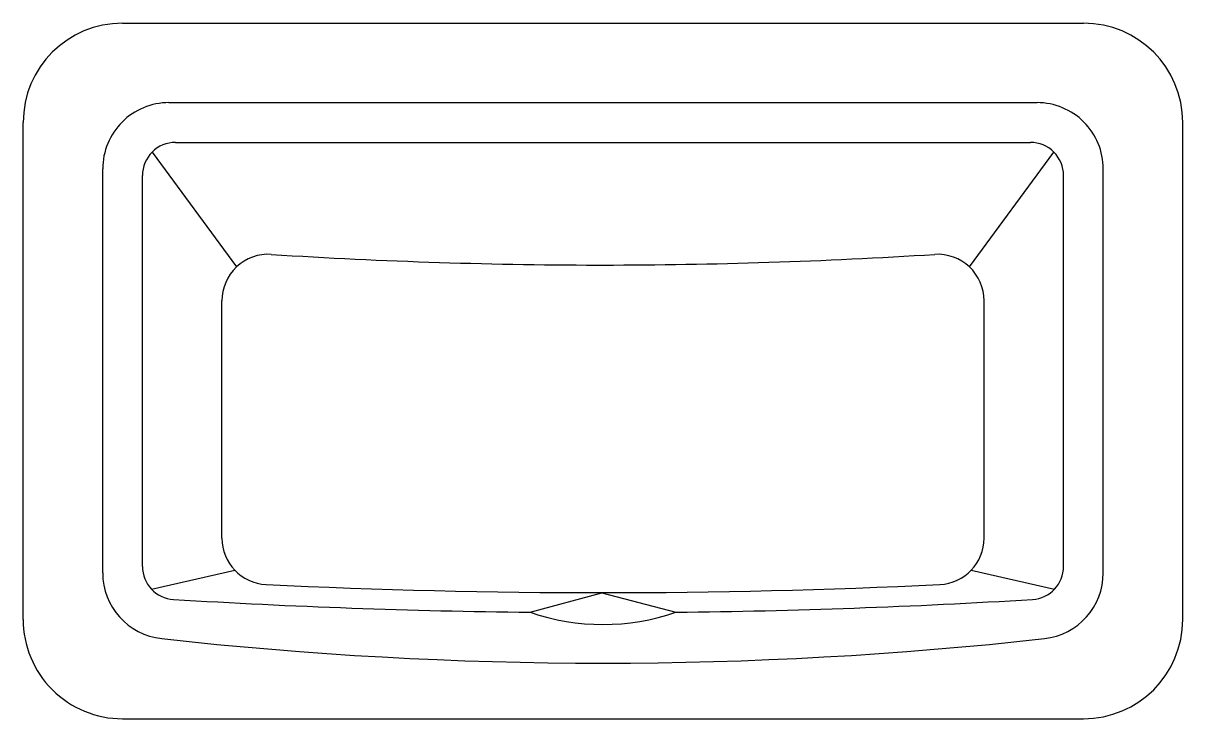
# Model space of a CAD drawing. Extents: x -709.745 to -709.57, y 608.893 to 608.998.
import ezdxf

# ---------------------------------------------------------------- set-up
doc = ezdxf.new("R2010")
doc.units = 0
doc.header["$LTSCALE"] = 0.28
doc.header["$MEASUREMENT"] = 0
doc.linetypes.add('CONTINU', pattern=[0])
doc.layers.get('0').update_dxf_attribs({"linetype": 'CONTINUOUS'})

msp = doc.modelspace()

# ---------------------------------------------------------------- linework, layer by layer
at = {"linetype": 'CONTINU'}
for points in [[(-709.73006, 608.99751, 0.414206), (-709.74506, 608.98251)], [(-709.57006, 608.98251, 0.414208), (-709.58506, 608.99751)], [(-709.72306, 608.98551, 0.414222), (-709.73306, 608.97551)], [(-709.58206, 608.97551, 0.414221), (-709.59206, 608.98551)], [(-709.72206, 608.97951, 0.414221), (-709.72706, 608.97451)], [(-709.58806, 608.97451, 0.41422), (-709.59306, 608.97951)], [(-709.70762, 608.96261, 0.434836), (-709.71506, 608.9556)], [(-709.70762, 608.96261, 0.01589), (-709.65686, 608.961)], [(-709.65756, 608.961, 0.015678), (-709.60749, 608.96261)], [(-709.60006, 608.95562, 0.432948), (-709.60749, 608.96261)], [(-709.71506, 608.91978, 0.40179), (-709.70839, 608.91277)], [(-709.60672, 608.91277, 0.400205), (-709.60006, 608.91976)], [(-709.73306, 608.91454, 0.382109), (-709.72416, 608.90461)], [(-709.72706, 608.91551, 0.396398), (-709.72239, 608.91053)], [(-709.59273, 608.91053, 0.396431), (-709.58806, 608.91551)], [(-709.59095, 608.90461, 0.382403), (-709.58206, 608.91455)], [(-709.70839, 608.91277, 0.024033), (-709.60672, 608.91277)], [(-709.72239, 608.91053, 0.012691), (-709.66856, 608.9086)], [(-709.64656, 608.9086, 0.01269), (-709.59273, 608.91053)], [(-709.74506, 608.90752, 0.414544), (-709.73006, 608.89251)], [(-709.66856, 608.9086, 0.16897), (-709.64656, 608.9086)], [(-709.58506, 608.89251, 0.41421), (-709.57006, 608.90751)], [(-709.72416, 608.90461, 0.055461), (-709.59095, 608.90461)]]:
    msp.add_lwpolyline(points, format="xyb", dxfattribs=at)
for points in [[(-709.73006, 608.99751), (-709.58506, 608.99751)], [(-709.72306, 608.98551), (-709.59206, 608.98551)], [(-709.74506, 608.90752), (-709.74506, 608.98251)], [(-709.57006, 608.90751), (-709.57006, 608.98251)], [(-709.72206, 608.97951), (-709.59306, 608.97951)], [(-709.72559, 608.97804), (-709.71285, 608.96073)], [(-709.60227, 608.96073), (-709.58952, 608.97804)], [(-709.73306, 608.91454), (-709.73306, 608.97551)], [(-709.58206, 608.91455), (-709.58206, 608.97551)], [(-709.72706, 608.91551), (-709.72706, 608.97451)], [(-709.58806, 608.91551), (-709.58806, 608.97451)], [(-709.71506, 608.91978), (-709.71506, 608.9556)], [(-709.60006, 608.91976), (-709.60006, 608.95562)], [(-709.72571, 608.91209), (-709.71313, 608.91493)], [(-709.60199, 608.91493), (-709.58941, 608.91209)], [(-709.66856, 608.9086), (-709.65776, 608.91154)], [(-709.65776, 608.91154), (-709.64656, 608.9086)], [(-709.73006, 608.89251), (-709.58506, 608.89251)]]:
    msp.add_lwpolyline(points, dxfattribs=at)

doc.saveas('drawing.dxf')
